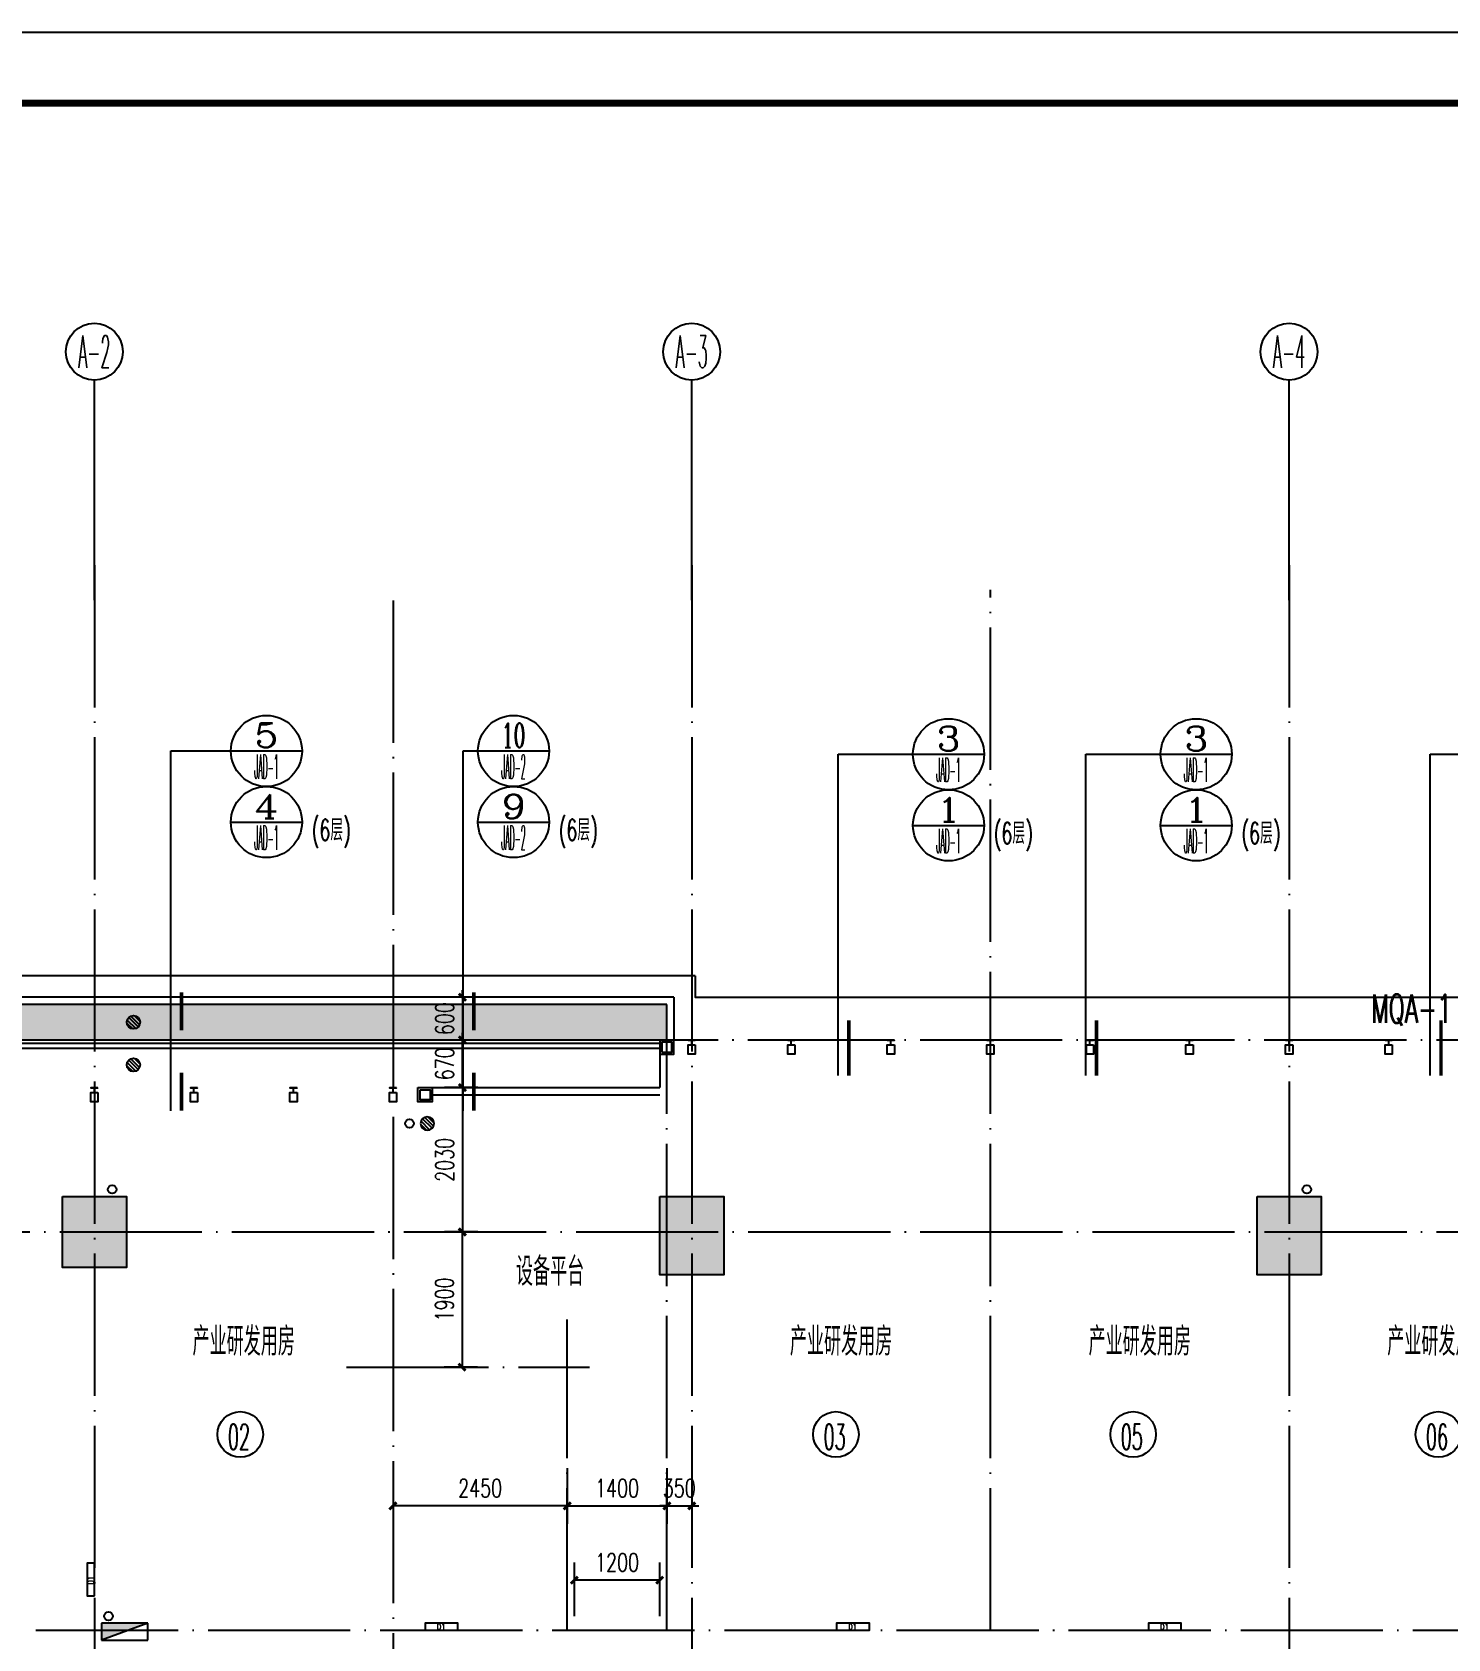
# Model space of a CAD drawing. Extents: x 1980812 to 2578970, y -669191 to 284498.
# Drawn here: x 2002292 to 2022199, y 253011 to 275602 of the extents above; entities that cross this region are included whole.
import ezdxf
from ezdxf.enums import TextEntityAlignment as Align

# ---------------------------------------------------------------- set-up
doc = ezdxf.new("R2010")
doc.units = 0
doc.header["$LTSCALE"] = 1000
doc.header["$MEASUREMENT"] = 0
doc.linetypes.add('DOTE', pattern=[2.42, 2, -0.2, 0.02, -0.2])
for name, color, linetype in [('A-FLOR-LAND', 74, 'Continuous'), ('AXIS', 3, 'Continuous'), ('AXIS_TEXT', 7, 'Continuous'), ('COLU', 6, 'Continuous'), ('COLU_HATCH', 251, 'Continuous'), ('CURTWALL', 2, 'Continuous'), ('dote', 1, 'DOTE'), ('DQ-L', 2, 'Continuous'), ('DQ2', 2, 'Continuous'), ('HANDRAIL', 3, 'Continuous'), ('J-A栋塔楼平面图$0$EQUIP_地漏', 255, 'Continuous'), ('J-A栋塔楼平面图$0$EQUIP_消火栓', 255, 'Continuous'), ('J-A栋塔楼平面图$0$VPIPE-废水', 30, 'Continuous'), ('J-A栋塔楼平面图$0$VPIPE-消防', 20, 'Continuous'), ('J-A栋塔楼平面图$0$VPIPE-雨水', 141, 'Continuous'), ('TK', 1, 'Continuous'), ('WALL', 4, 'Continuous'), ('WINDOW', 2, 'Continuous'), ('幕墙编号', 14, 'Continuous'), ('房号', 231, 'Continuous'), ('房间名称', 7, 'Continuous'), ('栏杆', 143, 'Continuous'), ('看线', 66, 'Continuous'), ('窗户分隔', 133, 'Continuous'), ('节点', 3, 'Continuous'), ('详细标注', 231, 'Continuous')]:
    doc.layers.add(name, color=color, linetype=linetype)
doc.styles.add('_TCH_AXIS', font='COMPLEX', dxfattribs={"bigfont": 'GBCBIG'})
doc.styles.add('_TCH_DIM_T3', font='SIMPLEX', dxfattribs={"width": 0.705882, "bigfont": 'GBCBIG'})
doc.styles.add('COMP', font='COMPLEX.shx', dxfattribs={"bigfont": 'hztxt'})
doc.styles.add('COMPLEX', font='COMPLEX')
doc.styles.add('D8', font='txtw.shx', dxfattribs={"width": 0.7, "bigfont": 'hztxtw.shx'})
doc.styles.add('HZTXTW', font='txtw.shx', dxfattribs={"width": 0.6, "bigfont": 'hztxtw.shx'})
doc.dimstyles.new('_TCH_ARCH&&100', dxfattribs={"dimtxt": 255, "dimasz": 100, "dimexe": 250, "dimexo": 300, "dimgap": 122.5, "dimtad": 1, "dimdec": 0, "dimzin": 0, "dimdsep": 46, "dimtxsty": '_TCH_DIM_T3', "dimblk": 'ARCHTICK', "dimcen": 0.09, "dimclrt": 7, "dimazin": 2, "dimtfac": 1, "dimtdec": 0, "dimtix": 1, "dimtmove": 2, "dimatfit": 3, "dimfxl": 1, "dimtolj": 1, "dimtzin": 0, "dimarcsym": 0})

# ---------------------------------------------------------------- blocks, each defined once
blk = doc.blocks.new('_ArchTick')
at = {"color": 0, "linetype": 'ByBlock', "const_width": 0.4}
blk.add_lwpolyline([(-0.5, -0.5), (0.5, 0.5)], dxfattribs=at)
blk = doc.blocks.new('*D1508')
at = {"layer": 'Defpoints', "color": 0, "transparency": 16777216}
for p in [(12190, 3300), (11675, 2700), (12190, 2700)]:
    blk.add_point(p, dxfattribs=at)
at = {"layer": '详细标注', "color": 0, "lineweight": -2, "transparency": 16777216}
for p, q in [((11675, 3300), (11675, 3400)), ((11890, 3300), (11425, 3300)), ((11675, 3300), (11675, 2700)), ((11890, 2700), (11425, 2700)), ((11675, 2700), (11675, 2600))]:
    blk.add_line(p, q, dxfattribs=at)
at = {"layer": '详细标注', "color": 0, "lineweight": -2, "transparency": 16777216, "xscale": 100, "yscale": 100, "zscale": 100}
for p, rotation in [((11675, 3300), 270), ((11675, 2700), 90)]:
    blk.add_blockref('_ArchTick', p, dxfattribs=dict(at, rotation=rotation))
at = {"layer": '详细标注', "color": 7, "transparency": 16777216, "insert": (11425, 3000), "char_height": 255, "attachment_point": 5, "rotation": 90, "style": '_TCH_DIM_T3'}
blk.add_mtext('\\A1;600', dxfattribs=at)
blk = doc.blocks.new('*D1509')
at = {"layer": 'Defpoints', "color": 0, "transparency": 16777216}
for p in [(12190, 2030), (11675, 0), (12190, 0)]:
    blk.add_point(p, dxfattribs=at)
at = {"layer": '详细标注', "color": 0, "lineweight": -2, "transparency": 16777216}
for p, q in [((11890, 2030), (11425, 2030)), ((11675, 2030), (11675, 0)), ((11890, 0), (11425, 0))]:
    blk.add_line(p, q, dxfattribs=at)
at = {"layer": '详细标注', "color": 0, "lineweight": -2, "transparency": 16777216, "xscale": 100, "yscale": 100, "zscale": 100}
for p, rotation in [((11675, 2030), 90), ((11675, 0), 270)]:
    blk.add_blockref('_ArchTick', p, dxfattribs=dict(at, rotation=rotation))
at = {"layer": '详细标注', "color": 7, "transparency": 16777216, "insert": (11425, 1015), "char_height": 255, "attachment_point": 5, "rotation": 90, "style": '_TCH_DIM_T3'}
blk.add_mtext('\\A1;2030', dxfattribs=at)
blk = doc.blocks.new('*D1510')
at = {"layer": 'Defpoints', "color": 0, "transparency": 16777216}
for p in [(12190, 0), (11670, -1899), (12186, -1900)]:
    blk.add_point(p, dxfattribs=at)
at = {"layer": '详细标注', "color": 0, "lineweight": -2, "transparency": 16777216}
for p, q in [((11890, 1), (11424, 2)), ((11674, 1), (11670, -1899)), ((11886, -1899), (11420, -1898))]:
    blk.add_line(p, q, dxfattribs=at)
at = {"layer": '详细标注', "color": 0, "lineweight": -2, "transparency": 16777216, "xscale": 100, "yscale": 100, "zscale": 100}
for p, rotation in [((11674, 1), 89.87354501018527), ((11670, -1899), 269.8735450101852)]:
    blk.add_blockref('_ArchTick', p, dxfattribs=dict(at, rotation=rotation))
at = {"layer": '详细标注', "color": 7, "transparency": 16777216, "insert": (11422, -948), "char_height": 255, "attachment_point": 5, "rotation": 89.8735, "style": '_TCH_DIM_T3'}
blk.add_mtext('\\A1;1900', dxfattribs=at)
blk = doc.blocks.new('*D1516')
at = {"layer": 'Defpoints', "color": 0, "transparency": 16777216}
for p in [(11675, 2700), (12190, 2700), (12190, 2030)]:
    blk.add_point(p, dxfattribs=at)
at = {"layer": '详细标注', "color": 0, "lineweight": -2, "transparency": 16777216}
for p, q in [((11675, 2700), (11675, 2800)), ((11890, 2700), (11425, 2700)), ((11675, 2030), (11675, 2700)), ((11890, 2030), (11425, 2030)), ((11675, 2030), (11675, 1930))]:
    blk.add_line(p, q, dxfattribs=at)
at = {"layer": '详细标注', "color": 0, "lineweight": -2, "transparency": 16777216, "xscale": 100, "yscale": 100, "zscale": 100}
for p, rotation in [((11675, 2700), 270), ((11675, 2030), 90)]:
    blk.add_blockref('_ArchTick', p, dxfattribs=dict(at, rotation=rotation))
at = {"layer": '详细标注', "color": 7, "transparency": 16777216, "insert": (11425, 2365), "char_height": 255, "attachment_point": 5, "rotation": 90, "style": '_TCH_DIM_T3'}
blk.add_mtext('\\A1;670', dxfattribs=at)
blk = doc.blocks.new('*D1520')
at = {"layer": 'Defpoints', "color": 0, "transparency": 16777216}
for p in [(13150, -3018), (14550, -3018), (14550, -3851)]:
    blk.add_point(p, dxfattribs=at)
at = {"layer": '详细标注', "color": 0, "lineweight": -2, "transparency": 16777216}
for p, q in [((13150, -3318), (13150, -4101)), ((14550, -3318), (14550, -4101)), ((13150, -3851), (14550, -3851))]:
    blk.add_line(p, q, dxfattribs=at)
at = {"layer": '详细标注', "color": 0, "lineweight": -2, "transparency": 16777216, "xscale": 100, "yscale": 100, "zscale": 100, "rotation": 180}
blk.add_blockref('_ArchTick', (13150, -3851), dxfattribs=at)
at = {"layer": '详细标注', "color": 0, "lineweight": -2, "transparency": 16777216, "xscale": 100, "yscale": 100, "zscale": 100}
blk.add_blockref('_ArchTick', (14550, -3851), dxfattribs=at)
at = {"layer": '详细标注', "color": 7, "transparency": 16777216, "insert": (13850, -3601), "char_height": 255, "attachment_point": 5, "style": '_TCH_DIM_T3'}
blk.add_mtext('\\A1;1400', dxfattribs=at)
blk = doc.blocks.new('*D1521')
at = {"layer": 'Defpoints', "color": 0, "transparency": 16777216}
for p in [(10700, -3018), (13150, -3018), (10700, -3851)]:
    blk.add_point(p, dxfattribs=at)
at = {"layer": '详细标注', "color": 0, "lineweight": -2, "transparency": 16777216}
for p, q in [((10700, -3318), (10700, -4101)), ((13150, -3318), (13150, -4101)), ((13150, -3851), (10700, -3851))]:
    blk.add_line(p, q, dxfattribs=at)
at = {"layer": '详细标注', "color": 0, "lineweight": -2, "transparency": 16777216, "xscale": 100, "yscale": 100, "zscale": 100}
for p, rotation in [((10700, -3851), 180.0000000000748), ((13150, -3851), 7.482015007553855e-11)]:
    blk.add_blockref('_ArchTick', p, dxfattribs=dict(at, rotation=rotation))
at = {"layer": '详细标注', "color": 7, "transparency": 16777216, "insert": (11925, -3601), "char_height": 255, "attachment_point": 5, "style": '_TCH_DIM_T3'}
blk.add_mtext('\\A1;2450', dxfattribs=at)
blk = doc.blocks.new('*D1522')
at = {"layer": 'Defpoints', "color": 0, "transparency": 16777216}
for p in [(14550, -3018), (14900, -3018), (14900, -3851)]:
    blk.add_point(p, dxfattribs=at)
at = {"layer": '详细标注', "color": 0, "lineweight": -2, "transparency": 16777216}
for p, q in [((14550, -3318), (14550, -4101)), ((14900, -3318), (14900, -4101)), ((14550, -3851), (14450, -3851)), ((14550, -3851), (14900, -3851)), ((14900, -3851), (15000, -3851))]:
    blk.add_line(p, q, dxfattribs=at)
at = {"layer": '详细标注', "color": 0, "lineweight": -2, "transparency": 16777216, "xscale": 100, "yscale": 100, "zscale": 100}
blk.add_blockref('_ArchTick', (14550, -3851), dxfattribs=at)
at = {"layer": '详细标注', "color": 0, "lineweight": -2, "transparency": 16777216, "xscale": 100, "yscale": 100, "zscale": 100, "rotation": 180}
blk.add_blockref('_ArchTick', (14900, -3851), dxfattribs=at)
at = {"layer": '详细标注', "color": 7, "transparency": 16777216, "insert": (14725, -3601), "char_height": 255, "attachment_point": 5, "style": '_TCH_DIM_T3'}
blk.add_mtext('\\A1;350', dxfattribs=at)
blk = doc.blocks.new('*D1523')
at = {"layer": 'Defpoints', "color": 0, "transparency": 16777216}
for p in [(13250, -4895), (13250, -5700), (14450, -5700)]:
    blk.add_point(p, dxfattribs=at)
at = {"layer": '详细标注', "color": 0, "lineweight": -2, "transparency": 16777216}
for p, q in [((13250, -5400), (13250, -4645)), ((14450, -5400), (14450, -4645)), ((14450, -4895), (13250, -4895))]:
    blk.add_line(p, q, dxfattribs=at)
at = {"layer": '详细标注', "color": 0, "lineweight": -2, "transparency": 16777216, "xscale": 100, "yscale": 100, "zscale": 100}
for p, rotation in [((13250, -4895), 180.0000000143769), ((14450, -4895), 1.437689967076494e-08)]:
    blk.add_blockref('_ArchTick', p, dxfattribs=dict(at, rotation=rotation))
at = {"layer": '详细标注', "color": 7, "transparency": 16777216, "insert": (13850, -4645), "char_height": 255, "attachment_point": 5, "rotation": 0, "style": '_TCH_DIM_T3'}
blk.add_mtext('\\A1;1200', dxfattribs=at)
blk = doc.blocks.new('_index')
blk.add_line((-0.5, 0), (0.5, 0))
blk.add_circle((0, 0), 0.5)
at = {"style": 'COMP'}
for tag, width, p, p2 in [('1', 2.333333, (-0.17, 0.05), (0.17, 0.05)), ('-', 1.166667, (-0.17, -0.39), (0.17, -0.39))]:
    blk.add_attdef(tag, text='', height=0.34, dxfattribs=dict(at, width=width)).set_placement(p, p2, align=Align.FIT)
blk = doc.blocks.new('huxingbianhao')
at = {"layer": '房号'}
for centre in [(8552, -2845), (16928, -2845), (21107, -2845), (25398, -2845)]:
    blk.add_circle(centre, 320, dxfattribs=at)
at = {"layer": '房号', "style": 'HZTXTW', "width": 0.506757}
for s, p in [('02', (8377, -3059)), ('03', (16753, -3059)), ('05', (20932, -3059)), ('06', (25223, -3059))]:
    blk.add_text(s, height=358.4, dxfattribs=at).set_placement(p)
blk = doc.blocks.new('4~10层墙柱')
at = {"layer": 'COLU_HATCH'}
h = blk.add_hatch(color=256, dxfattribs=at)
h.dxf.hatch_style = 1
h.paths.add_polyline_path([(53902, -1157448), (53902, -1156548), (55002, -1156548), (55002, -1157448)])
h = blk.add_hatch(color=256, dxfattribs=at)
h.dxf.hatch_style = 1
h.paths.add_polyline_path([(53902, -1165848), (53902, -1164948), (55002, -1164948), (55002, -1165848)])
h = blk.add_hatch(color=256, dxfattribs=at)
h.dxf.hatch_style = 1
h.paths.add_polyline_path([(53902, -1174248), (53902, -1173348), (54902, -1173348), (54902, -1174248)])
at = {"layer": 'COLU'}
for points in [[(53902, -1157448), (53902, -1156548), (55002, -1156548), (55002, -1157448)], [(53902, -1165848), (53902, -1164948), (55002, -1164948), (55002, -1165848)], [(53902, -1174248), (53902, -1173348), (54902, -1173348), (54902, -1174248)]]:
    blk.add_lwpolyline(points, close=True, dxfattribs=at)
blk = doc.blocks.new('J-A栋塔楼平面图$0$$TwtSys$00000434')
for p, q in [((-0.5, 0.5), (-0.5, -0.5)), ((-0.5, -0.5), (0.5, 0.5)), ((0.5, 0.5), (-0.5, 0.5)), ((0.5, -0.5), (0.5, 0.5)), ((-0.5, -0.5), (0.5, -0.5))]:
    blk.add_line(p, q)
blk.add_solid([(0.5, -0.5), (0.5, 0.5), (-0.5, -0.5)])
blk = doc.blocks.new('J-A栋塔楼平面图$0$$TwtSys$00000141')
for p, q in [((-94, 8), (-10, 92)), ((-94, 8), (-10, 92)), ((-87, -35), (35, 87)), ((-87, -35), (35, 87)), ((-66, -66), (66, 66)), ((-66, -66), (66, 66)), ((-32, -87), (88, 33)), ((-32, -87), (88, 33)), ((11, -92), (92, -11)), ((11, -92), (92, -11))]:
    blk.add_line(p, q)
blk.add_circle((0, 0), 94)
blk.add_circle((0, 0), 94)
blk = doc.blocks.new('J-A栋塔楼平面图$0$A$C67AB3AD5')
at = {"layer": 'J-A栋塔楼平面图$0$VPIPE-废水', "linetype": 'Continuous'}
blk.add_circle((10932, 1525), 60, dxfattribs=at)
at = {"layer": 'J-A栋塔楼平面图$0$VPIPE-消防', "linetype": 'Continuous'}
blk.add_circle((6700, -5400), 60, dxfattribs=at)
at = {"layer": 'J-A栋塔楼平面图$0$VPIPE-雨水', "linetype": 'Continuous'}
for centre in [(6750, 600), (23550, 600)]:
    blk.add_circle(centre, 60, dxfattribs=at)
at = {"layer": 'J-A栋塔楼平面图$0$EQUIP_地漏', "rotation": 270}
for p in [(7050, 2949), (7050, 2350)]:
    blk.add_blockref('J-A栋塔楼平面图$0$$TwtSys$00000141', p, dxfattribs=at)
at = {"layer": 'J-A栋塔楼平面图$0$EQUIP_地漏', "xscale": -1}
blk.add_blockref('J-A栋塔楼平面图$0$$TwtSys$00000141', (11182, 1525), dxfattribs=at)
at = {"layer": 'J-A栋塔楼平面图$0$EQUIP_消火栓', "xscale": 649.9999999999984, "yscale": 239.9999999999995, "zscale": 649.9999999999984, "rotation": 179.9999984285999}
blk.add_blockref('J-A栋塔楼平面图$0$$TwtSys$00000434', (6925, -5620), dxfattribs=at)
blk = doc.blocks.new('DQ-EL-D1')
at = {"layer": 'DQ2'}
blk.add_lwpolyline([(-230, -50), (230, -50), (230, 50), (-230, 50)], close=True, dxfattribs=at)
at = {"layer": 'DQ2', "style": 'D8', "width": 0.7}
blk.add_text('D1', height=80, dxfattribs=at).set_placement((-8, 0), align=Align.MIDDLE)
blk = doc.blocks.new('A$C19E03273')
at = {"layer": 'DQ-L', "rotation": 90}
blk.add_blockref('DQ-EL-D1', (6450, -4887), dxfattribs=at)
at = {"layer": 'DQ-L'}
for p in [(11383, -5550), (17168, -5550), (21554, -5550)]:
    blk.add_blockref('DQ-EL-D1', p, dxfattribs=at)
blk = doc.blocks.new('_AXISO')
blk.add_circle((0, 0), 0.5)
at = {"layer": 'AXIS_TEXT', "style": 'COMPLEX', "width": 1.041667}
blk.add_attdef('A', text='', height=0.56, dxfattribs=at).set_placement((-0.25, -0.28), (0.25, -0.28), align=Align.FIT)
blk = doc.blocks.new('竖梃0903')
at = {"layer": '窗户分隔'}
blk.add_line((115028288, 22648046), (115028222, 22648046), dxfattribs=at)
for points in [[(115028222, 22648096), (115028225, 22648096), (115028225, 22647996), (115028222, 22647996)], [(115028288, 22648096), (115028422, 22648096), (115028422, 22647996), (115028288, 22647996)]]:
    blk.add_lwpolyline(points, close=True, dxfattribs=at)
blk = doc.blocks.new('A$C40541402')
at = {"layer": 'A-FLOR-LAND'}
h = blk.add_hatch(dxfattribs=at)
h.set_pattern_fill('GRASS', color=256, scale=50)
h.set_pattern_definition([(90, (-3008715.91, 233640.35), (-99.7795475, 99.7795475), [26.458066, -173.101015]), (45, (-3008715.91, 233640.35), (-99.7796155, 99.7796155), [26.458066, -114.651615]), (135, (-3008715.91, 233640.35), (-99.7796155, -99.7796155), [26.458066, -114.651615])])
h.paths.add_polyline_path([(-3300, -5050), (-3300, 3200), (14550, 3200), (14550, 2700), (-2800, 2700), (-2800, -5050)])
at = {"layer": 'CURTWALL'}
for points in [[(14450, 2500), (14650, 2500), (14650, 2700), (14450, 2700)], [(14480, 2530), (14620, 2530), (14620, 2670), (14480, 2670)], [(11050, 2030), (11250, 2030), (11250, 1830), (11050, 1830)], [(11080, 2000), (11220, 2000), (11220, 1860), (11080, 1860)]]:
    blk.add_lwpolyline(points, close=True, dxfattribs=at)
at = {"layer": 'dote'}
for p, q in [((14550, -5600), (14550, 2700)), ((13150, -5600), (13150, -1228.1)), ((10043.7, -1898.3), (13464.7, -1898.3)), ((-6421, -5600), (41785.7, -5600))]:
    blk.add_line(p, q, dxfattribs=at)
at = {"layer": 'HANDRAIL'}
for p, q in [((11250, 2030), (14450, 2030)), ((11250, 1930), (14450, 1930))]:
    blk.add_line(p, q, dxfattribs=at)
at = {"layer": '栏杆'}
for p, q in [((14450, 2700), (-2800, 2700)), ((14450, 2650), (-2750, 2650)), ((14450, 2580), (-2680, 2580))]:
    blk.add_line(p, q, dxfattribs=at)
at = {"layer": '看线'}
for p, q in [((14650, 3300), (-3400, 3300)), ((14550, 3200), (-3300, 3200)), ((14550, 2700), (14550, 3200)), ((14650, 3300), (14650, 2700))]:
    blk.add_line(p, q, dxfattribs=at)
at = {"layer": '详细标注'}
for p1, p2, distance, picture, middle in [((12190.5, 3300), (12190.5, 2700), -515, '*D1508', (11425.5, 3000)), ((12190.5, 2030), (12190.5, 0), -515, '*D1509', (11425.5, 1015)), ((12190.5, 0), (12186.3, -1900), -516.5, '*D1510', (11421.8, -948.3))]:
    dim = blk.add_aligned_dim(p1=p1, p2=p2, distance=distance, dimstyle='_TCH_ARCH&&100', dxfattribs=at)
    dim.commit()
    dim.dimension.update_dxf_attribs({"geometry": picture, "text_midpoint": middle})
for p1, p2, distance, picture, middle in [((12190.5, 2030), (12190.5, 2700), 515, '*D1516', (11425.5, 2365)), ((13150, -3018.1), (10700, -3018.1), 833, '*D1521', (11925, -3601.1)), ((13150, -3018.1), (14550, -3018.1), -833, '*D1520', (13850, -3601.1)), ((14550, -3018.1), (14900, -3018.1), -833, '*D1522', (14725, -3601.1)), ((14450, -5700), (13250, -5700), -805.2, '*D1523', (13850, -4644.8))]:
    dim = blk.add_aligned_dim(p1=p1, p2=p2, distance=distance, dimstyle='_TCH_ARCH&&100', override={"dimfxl": 150}, dxfattribs=at)
    dim.commit()
    dim.dimension.update_dxf_attribs({"geometry": picture, "text_midpoint": middle})

msp = doc.modelspace()

# ---------------------------------------------------------------- linework, layer by layer
at = {"layer": 'AXIS'}
for p, q in [((2003166.5, 267617.9), (2003166.5, 270708.7)), ((2011566.5, 267617.9), (2011566.5, 270708.7)), ((2019966.5, 267617.9), (2019966.5, 270708.7))]:
    msp.add_line(p, q, dxfattribs=at)
at = {"layer": 'dote'}
for p, q in [((2003166.5, 268108.7), (2003166.5, 226007.8)), ((2011566.5, 268108.7), (2011566.5, 226007.8)), ((2019966.5, 268108.7), (2019966.5, 226007.8)), ((2015766.5, 253131.5), (2015766.5, 267762.4)), ((2007366.5, 267611.6), (2007366.5, 226935.9)), ((2053077.2, 261431.5), (1988210.3, 261431.5)), ((2053079.9, 258731.5), (1988213, 258731.5))]:
    msp.add_line(p, q, dxfattribs=at)
at = {"layer": 'TK'}
for points in [[(1980812.3, 275602.3), (2064912.3, 275602.3), (2064912.3, 216202.3), (1980812.3, 216202.3)], [(1983312.3, 274602.3), (2055912.3, 274602.3), (2055912.3, 217202.3), (1983312.3, 217202.3)]]:
    msp.add_lwpolyline(points, close=True, dxfattribs=at)
at = {"layer": 'TK', "const_width": 100}
msp.add_lwpolyline([(2063912.3, 217202.3), (2063912.3, 274602.3), (1983312.3, 274602.3), (1983312.3, 217202.3)], close=True, dxfattribs=at)
at = {"layer": '看线', "color": 2}
msp.add_line((2011616.5, 262331.5), (1992966.5, 262331.5), dxfattribs=at)
msp.add_lwpolyline([(2011616.5, 262331.5), (2011616.5, 262031.5), (2046166.5, 262031.5), (2046166.5, 240181.5), (2046466.5, 240181.5)], dxfattribs=at)
at = {"layer": '节点'}
for p, q in [((2004242.4, 265495.3), (2005086.9, 265495.3)), ((2004242.4, 260437.2), (2004242.4, 265495.3)), ((2008353, 265495.3), (2009197.5, 265495.3)), ((2008353, 260437.2), (2008353, 265495.3)), ((2013625.5, 265449.5), (2014470, 265449.5)), ((2013625.5, 260931.5), (2013625.5, 265449.5)), ((2014470, 265449.5), (2015314.5, 265449.5)), ((2017108.3, 265449.5), (2017952.8, 265449.5)), ((2017108.3, 260931.5), (2017108.3, 265449.5)), ((2017952.8, 265449.5), (2018797.3, 265449.5)), ((2021951.8, 265449.5), (2022796.3, 265449.5)), ((2021951.8, 260931.5), (2021951.8, 265449.5))]:
    msp.add_line(p, q, dxfattribs=at)
at = {"layer": '节点', "ltscale": 0.5, "const_width": 50}
for points in [[(2004392.4, 261568.3), (2004392.4, 262103.5)], [(2008503, 261568.3), (2008503, 262103.5)], [(2013775.5, 260931.5), (2013775.5, 261709.5)], [(2017258.3, 260931.5), (2017258.3, 261709.5)], [(2022101.8, 260931.5), (2022101.8, 261709.5)], [(2004392.4, 260437.2), (2004392.4, 260972.5)], [(2008503, 260437.2), (2008503, 260972.5)]]:
    msp.add_lwpolyline(points, dxfattribs=at)
at = {"layer": '详细标注'}
msp.add_line((2011116.5, 261431.5), (2011116.5, 260761.5), dxfattribs=at)

# ---------------------------------------------------------------- block references
at = {"layer": 'AXIS'}
ref = msp.add_blockref('_AXISO', (2003166.5, 271108.7), dxfattribs=dict(at, xscale=800, yscale=800, zscale=800))
ref.add_attrib('A', 'A-2', dxfattribs={"layer": 'AXIS_TEXT', "height": 452.55, "style": '_TCH_AXIS', "width": 0.344262}).set_placement((2002940.2, 270882.4), (2003392.8, 270882.4), align=Align.FIT)
ref = msp.add_blockref('_AXISO', (2011566.5, 271108.7), dxfattribs=dict(at, xscale=800, yscale=800, zscale=800))
ref.add_attrib('A', 'A-3', dxfattribs={"layer": 'AXIS_TEXT', "height": 452.55, "style": '_TCH_AXIS', "width": 0.344262}).set_placement((2011340.2, 270882.4), (2011792.8, 270882.4), align=Align.FIT)
ref = msp.add_blockref('_AXISO', (2019966.5, 271108.7), dxfattribs=dict(at, xscale=800, yscale=800, zscale=800))
ref.add_attrib('A', 'A-4', dxfattribs={"layer": 'AXIS_TEXT', "height": 452.55, "style": '_TCH_AXIS', "width": 0.333333}).set_placement((2019740.2, 270882.4), (2020192.8, 270882.4), align=Align.FIT)
at = {"layer": 'COLU', "rotation": 270}
msp.add_blockref('4~10层墙柱', (3176964.6, 313133.3), dxfattribs=at)
at = {"layer": 'DQ-L'}
msp.add_blockref('A$C19E03273', (1996666.5, 258731.5), dxfattribs=at)
at = {"layer": 'J-A栋塔楼平面图$0$VPIPE-雨水'}
msp.add_blockref('J-A栋塔楼平面图$0$A$C67AB3AD5', (1996666.5, 258731.5), dxfattribs=at)
at = {"layer": 'WALL'}
msp.add_blockref('A$C40541402', (1996666.5, 258731.5), dxfattribs=at)
at = {"layer": 'WINDOW', "rotation": 270}
for p in [(-20636479.3, 115289653.2), (-20635079.3, 115289653.2), (-20633679.3, 115289653.2), (-20632279.3, 115289653.2), (-20630879.3, 115289653.2), (-20629479.3, 115289653.2), (-20628079.3, 115289653.2), (-20626679.3, 115289653.2), (-20644879.3, 115288983.2), (-20643479.3, 115288983.2), (-20642079.3, 115288983.2), (-20640679.3, 115288983.2)]:
    msp.add_blockref('竖梃0903', p, dxfattribs=at)
at = {"layer": '房号'}
msp.add_blockref('huxingbianhao', (1996666.5, 258731.5), dxfattribs=at)
at = {"layer": '节点', "ltscale": 0.5}
ref = msp.add_blockref('_index', (2005586.9, 265495.3), dxfattribs=dict(at, xscale=1000.000000050349, yscale=1000.000000050349, zscale=1000.000000050349))
ref.add_attrib('1', '5', dxfattribs={"layer": '0', "height": 340, "rotation": 360, "style": 'COMP', "width": 1.5}).set_placement((2005416.9, 265545.3), (2005756.9, 265545.3), align=Align.FIT)
ref.add_attrib('-', 'JAD-1', dxfattribs={"layer": '0', "height": 340, "style": 'COMP', "width": 0.225806}).set_placement((2005416.9, 265105.3), (2005756.9, 265105.3), align=Align.FIT)
ref = msp.add_blockref('_index', (2009060.5, 265495.3), dxfattribs=dict(at, xscale=1000.000000050349, yscale=1000.000000050349, zscale=1000.000000050349))
ref.add_attrib('1', '10', dxfattribs={"layer": '0', "height": 340, "rotation": 360, "style": 'COMP', "width": 0.724138}).set_placement((2008890.5, 265545.3), (2009230.5, 265545.3), align=Align.FIT)
ref.add_attrib('-', 'JAD-2', dxfattribs={"layer": '0', "height": 340, "style": 'COMP', "width": 0.214286}).set_placement((2008890.5, 265105.3), (2009230.5, 265105.3), align=Align.FIT)
ref = msp.add_blockref('_index', (2015177.5, 265449.5), dxfattribs=dict(at, xscale=1000.000000050349, yscale=1000.000000050349, zscale=1000.000000050349))
ref.add_attrib('1', '3', dxfattribs={"layer": '0', "height": 340, "rotation": 360, "style": 'COMP', "width": 1.5}).set_placement((2015007.5, 265499.5), (2015347.5, 265499.5), align=Align.FIT)
ref.add_attrib('-', 'JAD-1', dxfattribs={"layer": '0', "height": 340, "style": 'COMP', "width": 0.225806}).set_placement((2015007.5, 265059.5), (2015347.5, 265059.5), align=Align.FIT)
ref = msp.add_blockref('_index', (2018660.3, 265449.5), dxfattribs=dict(at, xscale=1000.000000050349, yscale=1000.000000050349, zscale=1000.000000050349))
ref.add_attrib('1', '3', dxfattribs={"layer": '0', "height": 340, "rotation": 360, "style": 'COMP', "width": 1.5}).set_placement((2018490.3, 265499.5), (2018830.3, 265499.5), align=Align.FIT)
ref.add_attrib('-', 'JAD-1', dxfattribs={"layer": '0', "height": 340, "style": 'COMP', "width": 0.225806}).set_placement((2018490.3, 265059.5), (2018830.3, 265059.5), align=Align.FIT)
ref = msp.add_blockref('_index', (2005586.9, 264495.3), dxfattribs=dict(at, xscale=1000.000000050349, yscale=1000.000000050349, zscale=1000.000000050349))
ref.add_attrib('1', '4', dxfattribs={"layer": '0', "height": 340, "rotation": 360, "style": 'COMP', "width": 1.3125}).set_placement((2005416.9, 264545.3), (2005756.9, 264545.3), align=Align.FIT)
ref.add_attrib('-', 'JAD-1', dxfattribs={"layer": '0', "height": 340, "style": 'COMP', "width": 0.225806}).set_placement((2005416.9, 264105.3), (2005756.9, 264105.3), align=Align.FIT)
ref = msp.add_blockref('_index', (2009060.5, 264495.3), dxfattribs=dict(at, xscale=1000.000000050349, yscale=1000.000000050349, zscale=1000.000000050349))
ref.add_attrib('1', '9', dxfattribs={"layer": '0', "height": 340, "rotation": 360, "style": 'COMP', "width": 1.5}).set_placement((2008890.5, 264545.3), (2009230.5, 264545.3), align=Align.FIT)
ref.add_attrib('-', 'JAD-2', dxfattribs={"layer": '0', "height": 340, "style": 'COMP', "width": 0.214286}).set_placement((2008890.5, 264105.3), (2009230.5, 264105.3), align=Align.FIT)
ref = msp.add_blockref('_index', (2015177.5, 264449.5), dxfattribs=dict(at, xscale=1000.000000050349, yscale=1000.000000050349, zscale=1000.000000050349))
ref.add_attrib('1', '1', dxfattribs={"layer": '0', "height": 340, "rotation": 360, "style": 'COMP', "width": 2.333333}).set_placement((2015007.5, 264499.5), (2015347.5, 264499.5), align=Align.FIT)
ref.add_attrib('-', 'JAD-1', dxfattribs={"layer": '0', "height": 340, "style": 'COMP', "width": 0.225806}).set_placement((2015007.5, 264059.5), (2015347.5, 264059.5), align=Align.FIT)
ref = msp.add_blockref('_index', (2018660.3, 264449.5), dxfattribs=dict(at, xscale=1000.000000050349, yscale=1000.000000050349, zscale=1000.000000050349))
ref.add_attrib('1', '1', dxfattribs={"layer": '0', "height": 340, "rotation": 360, "style": 'COMP', "width": 2.333333}).set_placement((2018490.3, 264499.5), (2018830.3, 264499.5), align=Align.FIT)
ref.add_attrib('-', 'JAD-1', dxfattribs={"layer": '0', "height": 340, "style": 'COMP', "width": 0.225806}).set_placement((2018490.3, 264059.5), (2018830.3, 264059.5), align=Align.FIT)

# ---------------------------------------------------------------- texts
at = {"layer": '幕墙编号', "style": 'HZTXTW', "width": 0.6}
msp.add_text('MQA-1', height=400, rotation=0.00057, dxfattribs=at).set_placement((2021686, 261873), align=Align.MIDDLE_CENTER)
at = {"layer": '房间名称', "style": 'HZTXTW', "width": 0.6}
for s, height, p in [('(6层)', 300, (2006497.7, 264384.3)), ('(6层)', 300, (2009971.3, 264384.3)), ('(6层)', 300, (2016088.3, 264338.5)), ('(6层)', 300, (2019571, 264338.5)), ('设备平台', 400, (2009574.7, 258176.9)), ('产业研发用房', 400, (2005266.5, 257194)), ('产业研发用房', 400, (2013666.5, 257194)), ('产业研发用房', 400, (2017866.5, 257194)), ('产业研发用房', 400, (2022066.5, 257194))]:
    msp.add_text(s, height=height, rotation=0.00057, dxfattribs=at).set_placement(p, align=Align.MIDDLE_CENTER)

doc.saveas('drawing.dxf')
